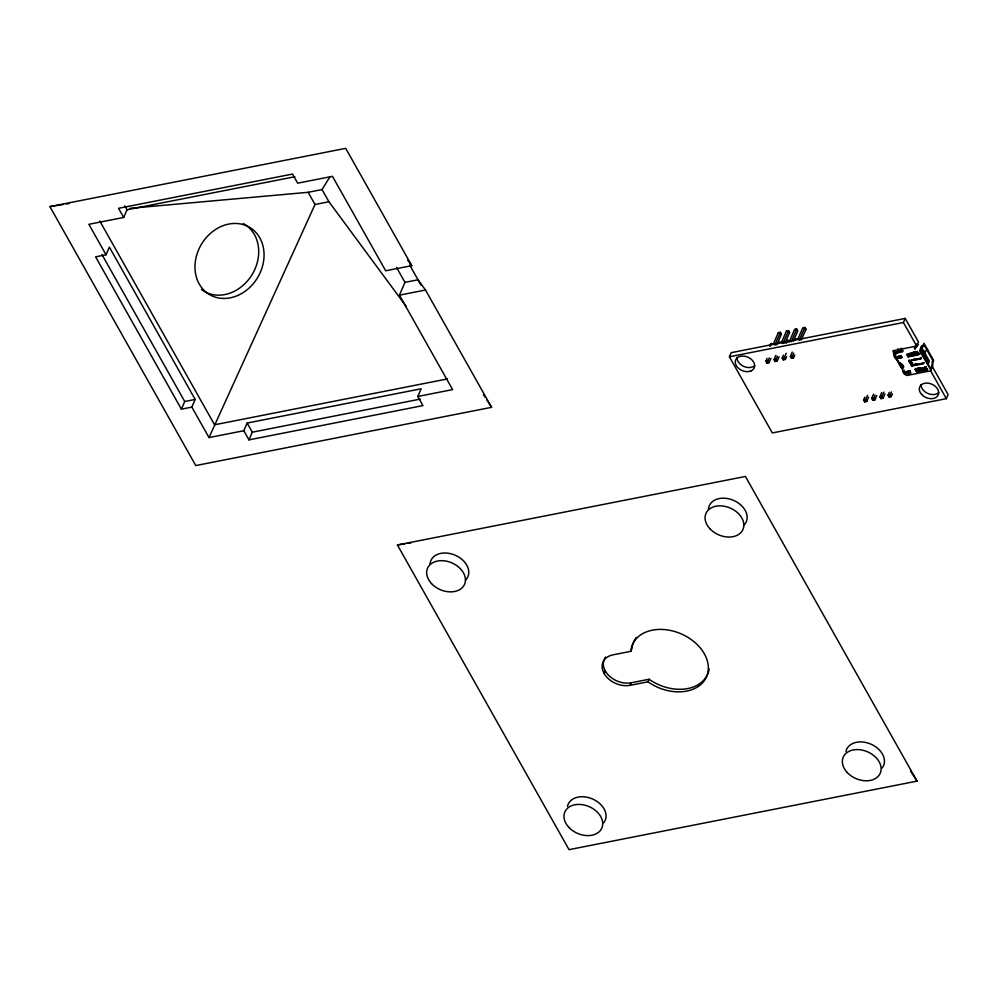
<?xml version="1.0" encoding="UTF-8"?>
<svg xmlns="http://www.w3.org/2000/svg" width="998" height="998" viewBox="0 0 998 998"><rect width="100%" height="100%" fill="white"/><g stroke="black" fill="none" stroke-linecap="round" stroke-linejoin="round"><path stroke-width="1.5" d="M925.146 367.301L926.019 366.528L927.117 369.959L916.7 372.017L915.228 369.41L915.615 368.536L915.528 369.934L923.998 367.963L924.385 367.089L925.52 369.959L923.998 367.963L925.52 369.959M191.841 407.109L181.399 409.168L95.596 256.823L106.038 254.777L109.368 247.105L195.171 399.437L191.841 407.109L209.006 437.573L243.799 430.724L247.142 423.052L421.144 388.783L417.8 396.456L422.952 405.6L248.951 439.869L243.799 430.724M106.038 254.777L88.872 224.301L123.677 217.452L127.008 209.78L124.8 205.862M181.399 409.168L184.73 401.495L101.971 254.552M209.006 437.573L315.006 204.49L308.145 192.302L130.052 208.32M248.951 439.869L252.282 432.196L247.142 423.052M417.8 396.456L452.605 389.607L399.412 295.159L404.963 282.372L396.58 267.476M932.419 366.728L948.1 394.572L946.316 398.664L772.315 432.932L729.413 356.76L731.197 352.668L905.198 318.412L918.484 341.99L916.7 346.081L892.861 350.772L895.056 354.677M604.152 673.5A20.185 14.596 23.5 0 1 612.972 654.85L630.811 651.332A40.369 29.179 23.5 0 1 678.752 632.882A40.369 29.179 23.5 0 1 705.05 679.563A40.369 29.179 23.5 0 1 647.976 681.796L630.137 685.314A20.185 14.596 23.5 0 1 604.152 673.5L605.262 670.943M630.811 651.332L631.921 648.775A40.369 29.179 23.5 0 1 636.3 637.448M770.094 346.393L771.342 343.549L776.581 344.809M767.125 358.344L765.89 361.189L766.938 363.06L769.071 362.636L770.93 358.369M773.313 344.11L778.265 332.721L780.399 332.297L781.446 334.168L777.118 344.135M766.938 363.06L767.474 361.9M779.85 333.444L780.399 332.297L774.822 345.108M769.258 357.92L767.312 362.249L765.89 361.189L768.011 360.777L769.071 362.636L767.312 362.249M630.137 685.314L631.247 682.757L649.087 679.239A40.369 29.179 23.5 0 0 709.179 668.91M775.908 355.3L774.049 359.579L775.097 361.438L777.23 361.026L779.089 356.748M781.471 342.489L786.424 331.099L788.557 330.675L789.605 332.546L785.276 342.514M775.097 361.438L775.633 360.29M777.417 356.311L775.483 360.64L774.049 359.579L776.182 359.155L777.23 361.026L775.483 360.64M782.981 343.499L788.557 330.675L786.424 331.099M786.424 343.187L787.672 340.33L791.601 341.279M783.455 355.126L782.22 357.983L783.268 359.841L785.401 359.417L786.636 356.573M789.031 342.314L794.595 329.502L796.728 329.078L797.776 330.949L793.447 340.917M783.268 359.841L783.804 358.694M786.199 353.28L783.655 359.043L782.22 357.983L784.353 357.558L785.401 359.417L783.655 359.043M791.152 341.89L796.728 329.078L794.595 329.502M647.976 681.796L649.087 679.239M792.237 352.082L790.379 356.361L791.426 358.22L793.56 357.808L794.795 354.964M797.801 339.27L802.754 327.88L804.887 327.469L805.947 329.328L801.606 339.295M791.426 358.22L791.963 357.072M793.747 353.092L791.813 357.421L790.379 356.361L792.512 355.937L793.56 357.808L791.813 357.421M799.323 340.281L804.887 327.469L805.947 329.328M864.804 397.154L863.569 399.998L864.617 401.87L866.751 401.446L868.609 397.179M864.617 401.87L865.154 400.722M867.549 395.308L865.004 401.059L863.569 399.998L865.703 399.587L866.751 401.446L865.004 401.059M916.7 346.081L903.415 322.504L905.198 318.412M873.587 394.11L871.728 398.389L872.776 400.248L874.909 399.836L876.768 395.557M872.776 400.248L873.312 399.1M875.096 395.121L873.163 399.45L871.728 398.389L873.861 397.965L874.909 399.836L873.163 399.45M900.146 351.096L903.115 350.51L902.554 351.82L895.106 353.28L894.333 355.675L905.648 375.098M895.456 355.775A2.283 1.148 -29.4 0 0 895.493 356.286L895.106 357.159A2.807 1.397 -29.4 0 1 894.333 355.812L893.547 353.442A1.522 1.098 23.5 0 1 894.146 352.169L899.51 351.109L900.645 348.489M895.456 356.835L895.218 357.384A2.807 1.397 -29.4 0 0 895.992 358.731L896.379 357.845M881.758 392.513L879.899 396.792L880.947 398.651L883.08 398.239L884.939 393.961M895.767 355.039L894.744 353.205L900.096 352.157L901.805 348.215M880.947 398.651L881.484 397.503M883.891 392.102L881.334 397.853L879.899 396.792L882.032 396.368L883.08 398.239L881.334 397.853M901.942 357.558L897.476 358.432L901.942 357.558L901.256 355.55M889.293 392.326L888.058 395.171L889.106 397.042L891.239 396.618L892.474 393.773M889.106 397.042L889.642 395.882M891.426 391.902L889.492 396.231L888.058 395.171L890.191 394.746L891.239 396.618L889.492 396.231M902.267 364.22L903.739 366.815L903.365 367.701L901.681 364.332M908.28 355.513L907.893 356.386L917.012 354.839L917.337 354.078L915.877 351.97L908.804 353.616M917.524 351.371L917.137 352.244L918.609 354.851L908.192 356.897L908.567 356.024L918.983 353.978M904.001 371.393L903.627 372.279A2.807 1.397 -29.4 0 1 902.853 370.932L904.275 370.146M911.685 366.054L908.754 360.839L909.141 359.966L912.072 365.181L911.685 366.054L923.599 363.709L923.761 362.449M915.665 345.433L914.442 348.414L915.303 347.504A1.397 0.661 78.9 0 1 915.553 347.217L916.888 346.58A1.397 0.661 78.9 0 0 917.137 346.294L918.135 344.584M915.016 349.325L916.251 346.481M923.375 363.322L917.424 364.495A2.957 1.472 -29.4 0 0 914.156 365.131L912.659 365.43L910.164 361.002L912.035 359.829M917.012 354.839L916.601 352.781M912.659 362.773L912.322 363.534L911.586 362.224M916.75 353.541L916.376 354.415L915.877 351.97L917.337 354.078M910.45 372.666L909.764 370.67L910.45 372.666L905.997 373.539L910.65 372.229M912.659 365.43L913.045 364.557M924.086 345.246L923.674 346.169A1.397 0.661 78.9 0 1 923.424 346.456L922.09 347.079A1.397 0.661 78.9 0 0 921.853 347.379L920.418 350.66L930.548 368.636L931.97 365.355A1.397 0.661 78.9 0 0 932.082 364.819L932.219 362.062A1.397 0.661 78.9 0 1 932.332 361.538L932.681 360.216L924.235 345.246M920.88 358.893L921.042 357.621L920.88 358.893L914.929 360.066A2.957 1.472 -29.4 0 0 911.661 360.702L910.164 361.002M916.7 372.017L916.788 370.62L916.414 371.493L924.884 369.522L925.258 368.649L925.857 369.185M927.691 349.799L927.304 350.672L924.335 351.259L925.508 353.342M926.506 358.594L926.356 357.159L926.506 358.594L925.608 358.769M927.242 359.891L927.529 359.243L927.678 360.677L926.344 360.066M924.784 368.649L925.121 367.888M927.117 369.959L927.491 369.085L917.087 371.144M946.316 398.664L930.635 370.819L932.556 366.391A1.397 0.661 78.9 0 0 932.668 365.867L932.806 363.11A1.397 0.661 78.9 0 1 932.918 362.573L933.641 360.378L923.998 343.312L923.088 345.121A1.397 0.661 78.9 0 1 922.838 345.408L921.503 346.044A1.397 0.661 78.9 0 0 921.266 346.331L919.682 350.859L930.947 370.108M925.071 357.509L926.306 357.259L926.556 358.482L925.321 358.731M926.556 358.482L926.306 357.259M927.292 359.779L927.728 360.565L926.057 360.029M308.145 192.302L322.067 189.558L330.051 176.559M769.396 345.47L771.342 343.549M777.554 343.848L779.5 341.94L783.43 342.875M784.752 343.212L787.672 340.33M793.884 340.63L795.83 338.721L801.07 339.969M900.096 355.887L896.603 356.872L901.069 355.987M909.764 370.67L905.111 371.98L909.577 371.106M907.02 354.814L915.49 352.855L916.276 353.541M915.902 369.06L920.144 368.075M918.197 370.295L921.029 369.634M404.963 282.372L418.012 279.802L425.51 290.019L491.577 407.321L195.77 465.567L49.9 206.598L345.707 148.34L411.775 265.643L385.677 270.782L332.471 176.334L297.678 183.183L292.526 174.051L118.525 208.308L123.677 217.452M127.008 209.78L294.909 176.721M315.006 204.49L328.928 201.746L406.473 306.785M399.412 295.159L425.51 290.019M184.73 401.495L195.171 399.437M447.503 378.916L214.558 424.786L99.788 221.02M252.282 432.196L420.183 399.125M729.413 356.76L903.415 322.504M913.058 352.257L916.027 351.67M917.137 352.244L906.72 354.302L908.192 356.897M915.228 353.704L918.272 353.092M917.199 354.178L921.753 353.28L921.316 352.494M921.266 358.02L915.303 359.193A2.957 1.472 -29.4 0 0 913.557 359.143M908.754 360.839L920.655 358.494M925.508 358.294L926.743 358.045M912.072 365.181L918.023 364.008M921.004 363.422L923.973 362.835M917.1 368.237L920.081 367.651M915.228 369.41L925.645 367.351M917.15 371.268L927.566 369.223M908.105 374.312L910.787 373.788M906.795 375.51L930.635 370.819M397.416 544.983L745.431 476.458L917.037 781.122L569.035 849.66L397.416 544.983L405.001 543.785M49.9 206.598L63.161 204.515M66.105 204.054L69.049 203.592M408.045 543.311L411.076 542.837M778.265 332.721L780.137 332.783L781.446 334.168M788.308 331.161L789.605 332.546M407.621 259.967L411.775 265.643M910.488 770.943L917.037 781.122M483.381 394.584L485.028 397.129M486.662 399.674L491.577 407.321M922.489 354.589L922.938 355.363M923.661 356.673L924.111 357.446M924.847 358.756L925.283 359.529M926.019 360.839L926.456 361.613M899.51 351.109L900.096 352.157M895.106 353.28L895.693 354.327M903.365 367.701L899.834 362.598L902.766 367.813M895.131 355.637L895.493 356.286M897.14 359.205L898.662 361.912M896.216 358.182L901.556 367.676M409.629 264.907L421.069 285.228M322.067 189.558L328.928 201.746M243.312 223.54A39.159 32.672 -58.6 0 1 251.583 275.423A39.159 32.672 -58.6 0 1 201.384 289.47M708.43 509.117A20.185 14.596 23.5 0 1 734.017 500.584A20.185 14.596 23.5 0 1 743.922 525.247M631.247 682.757A20.185 14.596 23.5 0 1 610.526 677.068A20.185 14.596 23.5 0 1 603.827 660.352M604.301 659.167A20.185 14.596 23.5 0 1 605.661 657.008M845.905 751.581A20.185 14.596 23.5 0 1 871.316 744.321A20.185 14.596 23.5 0 1 882.082 768.023M430.026 563.945A20.185 14.596 23.5 0 1 455.612 555.399A20.185 14.596 23.5 0 1 465.505 580.075M567.488 806.409A20.185 14.596 23.5 0 1 592.912 799.136A20.185 14.596 23.5 0 1 603.678 822.851M938.831 392.538A10.092 7.298 23.5 0 1 927.653 393.387A10.092 7.298 23.5 0 1 921.092 384.467M754.638 365.667A10.092 7.298 23.5 0 1 752.904 366.79L750.758 367.426A10.092 7.298 23.5 0 1 737.085 357.209M918.547 352.593A13.323 6.649 -29.4 0 1 915.478 353.616M918.572 352.968A14.034 7.011 -29.4 0 1 916.401 353.754M919.008 353.754A14.022 6.998 -29.4 0 1 916.838 354.527M904.5 373.838A2.807 1.397 -29.4 0 1 903.664 372.666M898.063 348.801A1.722 0.861 -29.4 0 1 897.701 348.838M916.875 343.786A1.659 0.786 78.9 0 1 916.875 345.059M905.61 374.325A1.522 1.098 23.5 0 1 904.999 373.763M914.53 364.258A2.957 1.472 -29.4 0 1 915.44 363.783M922.065 348.177L921.117 350.373L928.452 363.397L929.4 361.214L922.065 348.177M922.826 350.897L922.988 352.344L922.826 350.897M923.998 352.993L924.16 354.427L923.961 353.092M925.183 355.076L925.333 356.511L925.183 355.076M922.776 351.009L923.025 352.232L922.776 351.009M925.134 355.176L925.383 356.398L925.134 355.176M751.132 370.882L748.974 371.518A10.092 7.298 23.5 0 1 735.264 361.95A10.092 7.298 23.5 0 1 749.149 357.795A10.092 7.298 23.5 0 1 751.132 370.882M237.761 295.47A39.159 32.672 -58.6 0 0 254.465 231A39.159 32.672 -58.6 0 0 196.344 256.374A39.159 32.672 -58.6 0 0 237.761 295.47M431.46 583.518A20.185 14.596 23.5 0 0 464.419 584.616A20.185 14.596 23.5 0 0 442.264 560.664A20.185 14.596 23.5 0 0 431.46 583.518M709.865 528.703A20.185 14.596 23.5 0 0 742.824 529.788A20.185 14.596 23.5 0 0 720.668 505.849A20.185 14.596 23.5 0 0 709.865 528.703M847.152 772.44A20.185 14.596 23.5 0 0 880.111 773.537A20.185 14.596 23.5 0 0 857.956 749.585A20.185 14.596 23.5 0 0 847.152 772.44M568.748 827.255A20.185 14.596 23.5 0 0 601.707 828.352A20.185 14.596 23.5 0 0 579.551 804.413A20.185 14.596 23.5 0 0 568.748 827.255M921.69 394.509A10.092 7.298 23.5 0 0 938.17 395.058A10.092 7.298 23.5 0 0 927.092 383.082A10.092 7.298 23.5 0 0 921.69 394.509"/></g></svg>
